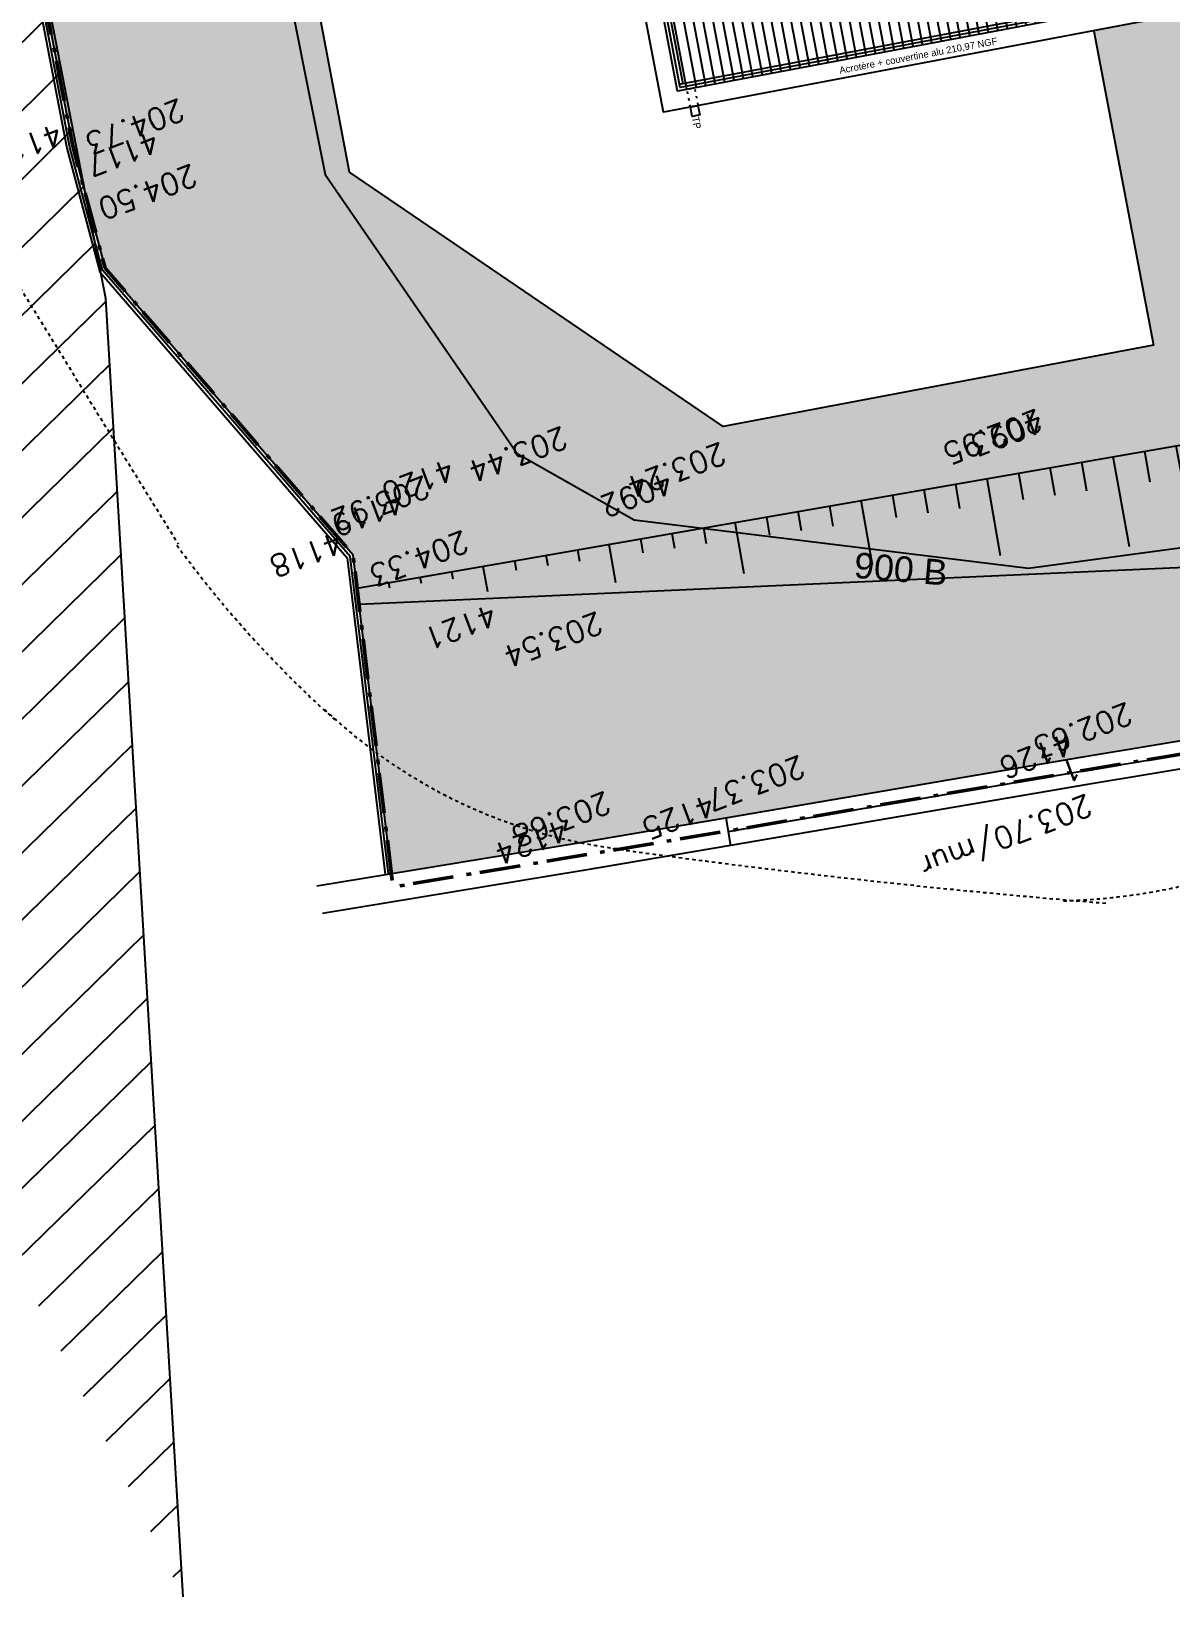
# Model space of a CAD drawing. Header units: centimetres. Extents: x 212517 to 243222, y -357108 to -330212.
# Drawn here: x 226837 to 228619, y -355135 to -352685 of the extents above; entities that cross this region are included whole.
import ezdxf
from ezdxf.enums import TextEntityAlignment as Align
from ezdxf.lldxf.tags import DXFTag

# ---------------------------------------------------------------- set-up
doc = ezdxf.new("R2010")
doc.units = ezdxf.units.CM
for name, pattern in [('Style de ligne -15', [2.0832800000000002, 1.25, -0.41656, 0.1388600000000001, -0.2778600000000001]), ('Style de ligne -5', [0.20828000000000002, 0.069425, -0.138855]), ('STYLE_01', [0.41664, 0.20828, -0.20836])]:
    doc.linetypes.add(name, pattern=pattern)
doc.layers.get('0').update_dxf_attribs({"color": 252})
for name, color, linetype in [('0-EDL-Limite de propriété', 252, 'Continuous'), ('3-BAT C-Toiture', 252, 'Continuous'), ('AEP_SSL', 252, 'Continuous'), ('DWG_280-140115-P - ALTEA-CANA', 252, 'Continuous'), ('Fond topo - CLO_MUR', 252, 'Continuous'), ('Fond topo - ESPACE_BOISE', 252, 'Continuous'), ('Fond topo - Z_500', 252, 'Continuous'), ('prlm-VRD', 2, 'Continuous'), ('SA - clôture', 252, 'DIVISE2'), ('SA - couvre sol', 252, 'Continuous'), ('SA - EBC', 252, 'Continuous'), ('SA - Talus', 252, 'Continuous')]:
    doc.layers.add(name, color=color, linetype=linetype)
for name, color, linetype, plot in [('Fond topo - N', 252, 'Continuous', False), ('Fond topo - NCACHE', 252, 'Continuous', False), ('Fond topo - ZCACHE', 252, 'Continuous', False)]:
    doc.layers.add(name, color=color, linetype=linetype, plot=plot)
doc.layers.add('Fond topo - P', color=252, linetype='Continuous', lineweight=50)
doc.styles.add('Futura Std Book', font='')
doc.styles.add('Geneva', font='arial.ttf')
doc.styles.add('SIMPLEX', font='simplex_.ttf', dxfattribs={"height": 1.25})
doc.styles.add('Tronçons', font='arial.ttf', dxfattribs={"height": 0.25})
doc.styles.get('Futura Std Book').set_extended_font_data('Futura Std Book')
tags = doc.linetypes.add('CACHE2', pattern=[4.762499928474426, 3.174999952316284, -1.587499976158142]).pattern_tags.tags
tags[6:7] = [DXFTag(74, 4), DXFTag(75, 0), DXFTag(340, '0'), DXFTag(46, 0.0), DXFTag(50, 0.0), DXFTag(44, 0.0), DXFTag(45, 0.0)]
tags[4:5] = [DXFTag(74, 4), DXFTag(75, 0), DXFTag(340, '0'), DXFTag(46, 0.0), DXFTag(50, 0.0), DXFTag(44, 0.0), DXFTag(45, 0.0)]
tags = doc.linetypes.add('DIVISE2', pattern=[15.874999761581421, 6.349999904632568, -3.174999952316284, 0, -3.174999952316284, 0, -3.174999952316284]).pattern_tags.tags
tags[14:15] = [DXFTag(74, 4), DXFTag(75, 0), DXFTag(340, '0'), DXFTag(46, 0.0), DXFTag(50, 0.0), DXFTag(44, 0.0), DXFTag(45, 0.0)]
tags[12:13] = [DXFTag(74, 4), DXFTag(75, 0), DXFTag(340, '0'), DXFTag(46, 0.0), DXFTag(50, 0.0), DXFTag(44, 0.0), DXFTag(45, 0.0)]
tags[10:11] = [DXFTag(74, 4), DXFTag(75, 0), DXFTag(340, '0'), DXFTag(46, 0.0), DXFTag(50, 0.0), DXFTag(44, 0.0), DXFTag(45, 0.0)]
tags[8:9] = [DXFTag(74, 4), DXFTag(75, 0), DXFTag(340, '0'), DXFTag(46, 0.0), DXFTag(50, 0.0), DXFTag(44, 0.0), DXFTag(45, 0.0)]
tags[6:7] = [DXFTag(74, 4), DXFTag(75, 0), DXFTag(340, '0'), DXFTag(46, 0.0), DXFTag(50, 0.0), DXFTag(44, 0.0), DXFTag(45, 0.0)]
tags[4:5] = [DXFTag(74, 4), DXFTag(75, 0), DXFTag(340, '0'), DXFTag(46, 0.0), DXFTag(50, 0.0), DXFTag(44, 0.0), DXFTag(45, 0.0)]
tags = doc.linetypes.add('L1', pattern=[1.0000000298023224, 0.6000000238418579, -0.4000000059604645]).pattern_tags.tags
tags[6:7] = [DXFTag(74, 4), DXFTag(75, 0), DXFTag(340, '0'), DXFTag(46, 0.0), DXFTag(50, 0.0), DXFTag(44, 0.0), DXFTag(45, 0.0)]
tags[4:5] = [DXFTag(74, 4), DXFTag(75, 0), DXFTag(340, '0'), DXFTag(46, 0.0), DXFTag(50, 0.0), DXFTag(44, 0.0), DXFTag(45, 0.0)]
tags = doc.linetypes.add('L16', pattern=[0.37500001490116125, 0.300000011920929, -0.07500000298023224]).pattern_tags.tags
tags[6:7] = [DXFTag(74, 4), DXFTag(75, 0), DXFTag(340, '0'), DXFTag(46, 0.0), DXFTag(50, 0.0), DXFTag(44, 0.0), DXFTag(45, 0.0)]
tags[4:5] = [DXFTag(74, 4), DXFTag(75, 0), DXFTag(340, '0'), DXFTag(46, 0.0), DXFTag(50, 0.0), DXFTag(44, 0.0), DXFTag(45, 0.0)]
pattern_1 = [(34.27639858860678, (-277130161.1279894, -473864756.7787022), (-42.238928459823, 61.97477650275113), [])]

# ---------------------------------------------------------------- blocks, each defined once
blk = doc.blocks.new('Groupe-1')
at = {"insert": (13306.61620698115, -49494.90077271238), "char_height": 11.32747395833333, "attachment_point": 1, "rotation": 280.4390753510851, "line_spacing_factor": 0.9624483334799051, "style": 'Futura Std Book'}
blk.add_mtext('TP', dxfattribs=at)
blk = doc.blocks.new('Groupe-2-1')
at = {"linetype": 'Style de ligne -5', "ltscale": 50.8, "flags": 128}
blk.add_lwpolyline([(13293.30293131947, -49480.68250266914), (13288.09293644704, -49453.17148754014), (13299.89104553533, -49450.93717929792), (13305.10104040776, -49478.44819442694)], close=True, dxfattribs=at)
at = {"linetype": 'Continuous', "flags": 128}
blk.add_lwpolyline([(13305.09336637476, -49478.44964772382), (13307.88443505642, -49493.18769154294), (13296.09400000113, -49495.42054648827), (13293.30293131947, -49480.68250266915)], close=True, dxfattribs=at)
blk.add_blockref('Groupe-1', (0, 0))
blk = doc.blocks.new('Groupe-12-1')
at = {"linetype": 'Continuous'}
for p, q in [((13995.43938429539, -49318.77957566152), (13952.15066535542, -49090.19650968289)), ((14010.17742811451, -49315.98850697986), (13966.88870917454, -49087.40544100122)), ((14024.91547193363, -49313.1974382982), (13981.62675299366, -49084.61437231956)), ((14039.65351575274, -49310.40636961654), (13996.36479681278, -49081.8233036379)), ((14054.39155957186, -49307.61530093488), (14011.10284063189, -49079.03223495624)), ((14069.12960339098, -49304.82423225322), (14025.84088445101, -49076.24116627458)), ((14083.8676472101, -49302.03316357156), (14040.57892827013, -49073.45009759292)), ((13877.53503374245, -49341.10812511481), (13834.24631480248, -49112.52505913618)), ((13892.27307756157, -49338.31705643315), (13848.9843586216, -49109.73399045452)), ((13907.01112138068, -49335.52598775149), (13863.72240244072, -49106.94292177285)), ((13921.7491651998, -49332.73491906983), (13878.46044625984, -49104.15185309119)), ((13936.48720901892, -49329.94385038817), (13893.19849007895, -49101.36078440953)), ((13951.22525283804, -49327.15278170651), (13907.93653389807, -49098.56971572787)), ((13965.96329665716, -49324.36171302485), (13922.67457771719, -49095.77864704621)), ((13980.70134047627, -49321.57064434318), (13937.41262153631, -49092.98757836455)), ((13744.89263937039, -49366.22774324976), (13701.60392043043, -49137.64467727113)), ((13759.63068318951, -49363.4366745681), (13716.34196424954, -49134.85360858947)), ((13774.36872700863, -49360.64560588644), (13731.08000806866, -49132.06253990781)), ((13789.10677082774, -49357.85453720478), (13745.81805188778, -49129.27147122614)), ((13803.84481464686, -49355.06346852312), (13760.5560957069, -49126.48040254448)), ((13818.58285846598, -49352.27239984146), (13775.29413952601, -49123.68933386282)), ((13833.3209022851, -49349.4813311598), (13790.03218334513, -49120.89826518116)), ((13848.05894610421, -49346.69026247814), (13804.77022716425, -49118.1071964995)), ((13862.79698992333, -49343.89919379647), (13819.50827098337, -49115.31612781784)), ((14704.41091467246, -49359.57276183566), (14662.42620767358, -49137.87544010779)), ((14719.14895849158, -49356.781693154), (14677.1642514927, -49135.08437142613)), ((14733.8870023107, -49353.99062447234), (14691.90229531181, -49132.29330274447)), ((14748.62504612982, -49351.19955579068), (14706.64033913093, -49129.50223406281)), ((14763.36308994893, -49348.40848710902), (14721.37838295005, -49126.71116538114)), ((14778.10113376805, -49345.61741842736), (14736.11642676917, -49123.92009669948)), ((14792.83917758717, -49342.82634974569), (14750.85447058829, -49121.12902801782)), ((14807.57722140629, -49340.03528106402), (14765.5925144074, -49118.33795933618)), ((13612.25024499833, -49391.34736138472), (13568.96152605837, -49162.76429540608)), ((13626.98828881745, -49388.55629270306), (13583.69956987748, -49159.97322672442)), ((13641.72633263657, -49385.76522402139), (13598.4376136966, -49157.18215804276)), ((13656.46437645569, -49382.97415533973), (13613.17565751572, -49154.3910893611)), ((13671.2024202748, -49380.18308665807), (13627.91370133484, -49151.60002067943)), ((13685.94046409392, -49377.39201797641), (13642.65174515395, -49148.80895199777)), ((13700.67850791304, -49374.60094929475), (13657.38978897307, -49146.01788331611)), ((13715.41655173216, -49371.80988061309), (13672.12783279219, -49143.22681463445)), ((13730.15459555127, -49369.01881193143), (13686.86587661131, -49140.43574595279)), ((14571.7685203004, -49384.69237997061), (14529.78381330152, -49162.99505824274)), ((14586.50656411952, -49381.90131128895), (14544.52185712064, -49160.20398956108)), ((14601.24460793864, -49379.11024260729), (14559.25990093976, -49157.41292087942)), ((14615.98265175776, -49376.31917392563), (14573.99794475887, -49154.62185219776)), ((14630.72069557687, -49373.52810524397), (14588.73598857799, -49151.8307835161)), ((14645.45873939599, -49370.73703656231), (14603.47403239711, -49149.03971483443)), ((14660.19678321511, -49367.94596788065), (14618.21207621623, -49146.24864615277)), ((14674.93482703423, -49365.15489919898), (14632.95012003534, -49143.45757747111)), ((14689.67287085334, -49362.36383051732), (14647.68816385446, -49140.66650878945)), ((13479.60785062627, -49416.46697951967), (13436.31913168631, -49187.88391354103)), ((13494.34589444539, -49413.67591083801), (13451.05717550543, -49185.09284485937)), ((13509.08393826451, -49410.88484215635), (13465.79521932454, -49182.30177617771)), ((13523.82198208363, -49408.09377347468), (13480.53326314366, -49179.51070749605)), ((13538.56002590275, -49405.30270479302), (13495.27130696278, -49176.71963881439)), ((13553.29806972186, -49402.51163611136), (13510.0093507819, -49173.92857013272)), ((13568.03611354098, -49399.7205674297), (13524.74739460101, -49171.13750145106)), ((13582.7741573601, -49396.92949874804), (13539.48543842013, -49168.3464327694)), ((13597.51220117922, -49394.13843006638), (13554.22348223925, -49165.55536408774)), ((14439.12612592835, -49409.81199810556), (14397.14141892946, -49188.11467637769)), ((14453.86416974746, -49407.0209294239), (14411.87946274858, -49185.32360769603)), ((14468.60221356658, -49404.22986074224), (14426.6175065677, -49182.53253901437)), ((14483.3402573857, -49401.43879206058), (14441.35555038682, -49179.74147033271)), ((14498.07830120482, -49398.64772337892), (14456.09359420593, -49176.95040165105)), ((14512.81634502393, -49395.85665469726), (14470.83163802505, -49174.15933296939)), ((14527.55438884305, -49393.0655860156), (14485.56968184417, -49171.36826428772)), ((14542.29243266217, -49390.27451733394), (14500.30772566329, -49168.57719560606)), ((14557.03047648129, -49387.48344865227), (14515.0457694824, -49165.7861269244)), ((13361.70350007333, -49438.79552897296), (13318.41478113337, -49210.21246299432)), ((13376.44154389245, -49436.0044602913), (13333.15282495249, -49207.42139431266)), ((13391.17958771157, -49433.21339160964), (13347.8908687716, -49204.630325631)), ((13405.91763153069, -49430.42232292797), (13362.62891259072, -49201.83925694934)), ((13420.6556753498, -49427.63125424631), (13377.36695640984, -49199.04818826768)), ((13435.39371916892, -49424.84018556465), (13392.10500022896, -49196.25711958601)), ((13450.13176298804, -49422.04911688299), (13406.84304404807, -49193.46605090435)), ((13464.86980680716, -49419.25804820133), (13421.58108786719, -49190.67498222269)), ((14321.2217753754, -49432.14054755885), (14279.23706837652, -49210.44322583098)), ((14335.95981919452, -49429.34947887719), (14293.97511219564, -49207.65215714932)), ((14350.69786301364, -49426.55841019553), (14308.71315601476, -49204.86108846766)), ((14365.43590683276, -49423.76734151387), (14323.45119983387, -49202.070019786)), ((14380.17395065188, -49420.97627283221), (14338.18924365299, -49199.27895110434)), ((14394.91199447099, -49418.18520415055), (14352.92728747211, -49196.48788242268)), ((14409.65003829011, -49415.39413546889), (14367.66533129123, -49193.69681374101)), ((14424.38808210923, -49412.60306678723), (14382.40337511035, -49190.90574505935)), ((13288.01328097775, -49452.75087238126), (13244.72456203778, -49224.16780640263)), ((13302.75132479686, -49449.95980369962), (13259.4626058569, -49221.37673772098)), ((13317.48936861598, -49447.16873501794), (13274.20064967602, -49218.5856690393)), ((13332.2274124351, -49444.37766633628), (13288.93869349513, -49215.79460035764)), ((13346.96545625422, -49441.58659765462), (13303.67673731425, -49213.00353167598)), ((14188.57938100335, -49457.26016569381), (14146.59467400446, -49235.56284396593)), ((14203.31742482246, -49454.46909701214), (14161.33271782358, -49232.77177528427)), ((14218.05546864158, -49451.67802833048), (14176.0707616427, -49229.98070660261)), ((14232.7935124607, -49448.88695964882), (14190.80880546182, -49227.18963792095)), ((14247.53155627982, -49446.09589096716), (14205.54684928093, -49224.39856923929)), ((14262.26960009893, -49443.3048222855), (14220.28489310005, -49221.60750055763)), ((14277.00764391805, -49440.51375360384), (14235.02293691917, -49218.81643187597)), ((14291.74568773717, -49437.72268492218), (14249.76098073829, -49216.02536319431)), ((14306.48373155629, -49434.93161624052), (14264.4990245574, -49213.23429451264)), ((14098.60569102921, -49299.24209488989), (14088.62523824641, -49246.54100895314)), ((14159.10329336511, -49462.84230305713), (14117.11858636623, -49241.14498132926)), ((14173.84133718423, -49460.05123437547), (14131.85663018535, -49238.3539126476))]:
    blk.add_line(p, q, dxfattribs=at)
at = {"linetype": 'Continuous', "flags": 128}
for points in [[(14807.84157335555, -49110.33689578208), (14855.03627522686, -49359.54523263891), (14120.61033898675, -49498.62971730977), (14088.67347924212, -49329.9893533322), (13251.04161137347, -49488.61882287788), (13202.47550308968, -49232.16886995669), (14040.10737095415, -49073.53940041181), (14073.41563711129, -49249.42138045356), (14807.84157335555, -49110.33689578208)], [(14780.33055822653, -49115.54689065451), (14822.31526522541, -49337.24421238234), (14143.16690117582, -49465.8603131596), (14111.23004143119, -49297.21994918204), (13273.34263163007, -49455.89781287644), (13229.98651821871, -49226.95887508427)]]:
    blk.add_lwpolyline(points, dxfattribs=at)
for points in [[(14780.33055822652, -49115.54689065446), (14822.31526522541, -49337.24421238235), (14143.16690117582, -49465.8603131596), (14101.18219417693, -49244.1629914317)], [(14775.41787695349, -49116.47724688174), (14815.54187149795, -49328.34920606361), (14810.62919022491, -49329.27956229083), (14770.50519568045, -49117.40760310896)], [(13239.81188076478, -49225.09816262982), (13281.30728172176, -49444.21173787591), (13276.39460044872, -49445.14209410313), (13234.89919949175, -49226.02851885704)], [(14119.19469152282, -49285.53387418147), (14151.13155126748, -49454.1742381592), (14146.21886999444, -49455.10459438642), (14114.28201024978, -49286.4642304087)], [(13276.39460044872, -49445.14209410312), (14114.28201024978, -49286.46423040869), (14115.212366477, -49291.37691168173), (13277.32495667594, -49450.05477537616)], [(14146.21886999444, -49455.1045943864), (14815.54187149796, -49328.34920606361), (14816.47222772517, -49333.26188733664), (14147.14922622166, -49460.01727565944)]]:
    blk.add_lwpolyline(points, close=True, dxfattribs=at)
at = {"linetype": 'Continuous', "lineweight": 18, "flags": 128}
blk.add_lwpolyline([(14105.74439771913, -49243.29636877267), (14110.65707899216, -49242.36601254544), (14118.84469632805, -49285.60015574766), (14113.93201505501, -49286.53051197489)], close=True, dxfattribs=at)
blk = doc.blocks.new('Groupe-93-1')
at = {"linetype": 'Style de ligne -15', "lineweight": 50, "ltscale": 50.8, "flags": 128}
blk.add_lwpolyline([(4006.394609720469, -47909.68834525855), (4669.991585523845, -47738.99310571463), (5270.103982145549, -47588.11304046424), (5524.317282135249, -47521.16174032004), (5818.753782112361, -47450.85524026664), (6178.082982856989, -47365.70784074576), (6718.889115626574, -47222.64230386527), (8033.684421379328, -46907.76131383689), (9064.787333256962, -46650.488089197), (9512.901827294589, -46545.94564630301), (10052.32293322778, -46413.51820451529), (10600.87198212838, -46279.29364043982), (11096.09268210626, -46154.2318403414), (11253.70282512403, -46114.57334262641), (11647.41048210359, -46021.60904037268), (11842.75368209577, -47022.44064037116), (11853.57558212972, -47087.63074037345), (11322.41323288179, -47494.67460605414), (11477.84600601888, -48273.72503120215), (11754.49718211389, -48350.09994031699), (12125.36668210721, -48452.48564035208), (12212.35551479554, -48944.09707872184), (12327.4187821219, -49542.05374042304), (12378.1043821404, -49732.93404046806), (12765.67338209844, -50181.35434037955), (12828.24057305551, -50701.20966789038), (13351.77487807965, -50613.72716342719), (13910.589678056, -50518.18596326621), (14793.49687810636, -50371.63416311057), (15546.1961366961, -50223.11751853736), (16407.45376313424, -50074.83962480338), (17478.97495074964, -49870.09156839164), (19172.42823956704, -49476.71054755957), (19326.4063829968, -49436.21867000373), (19321.22462764478, -49414.83761884482), (19577.04648214078, -49347.55574046882), (19894.06428213811, -49273.62144023688), (19899.36485467649, -49295.49275714667), (20951.2141395638, -49062.63392030509), (20779.52236605382, -48879.6302359751), (20629.34478836751, -48621.55946475775), (20567.02413848138, -48408.17069694312), (20487.74118087983, -48130.35493375571), (20449.22586842275, -47871.54001609595), (20430.65921560025, -47654.9843987635), (20428.61554618573, -47531.72503587516), (20440.26417039132, -47396.70607206137), (20521.11617329812, -47066.07901860984), (20588.27912095284, -46931.48534518988), (20894.77060812211, -46577.6378736666), (20360.49931913114, -45796.29225665839), (19834.12346714234, -43992.61227266105), (19800.77094250417, -43406.94181587012), (21121.91656454301, -42860.72737399848), (21353.18401263452, -42772.19703876288), (21891.77343059278, -42548.72819511207), (21875.32658212876, -42508.99784032615), (22608.21988213754, -42207.67824041159)], dxfattribs=at)
blk = doc.blocks.new('MENSURA_TALSYM_6')
at = {"layer": 'SA - Talus'}
for p, q in [((1841184.419917219, 5171525.858073728), (1841185.89483986, 5171526.154299144)), ((1841184.518371818, 5171525.367862864), (1841186.142012749, 5171525.693957058)), ((1841184.616826417, 5171524.877652), (1841186.239038236, 5171525.203459169)), ((1841184.813735615, 5171523.897230269), (1841189.63238847, 5171525.092767876)), ((1841184.715281016, 5171524.387441134), (1841186.325213976, 5171524.736039582)), ((1841184.912190213, 5171523.407019405), (1841186.478660733, 5171523.845874959)), ((1841185.025166142, 5171522.920565764), (1841186.531332637, 5171523.153042229)), ((1841185.023171086, 5171522.422625175), (1841186.315768998, 5171522.212495022)), ((1841184.867337032, 5171521.949693302), (1841187.864932343, 5171520.406406855)), ((1841185.242363245, 5171520.872825406), (1841184.572931248, 5171521.548103903)), ((1841184.543218298, 5171520.514139628), (1841184.168797061, 5171521.257201226)), ((1841182.854851575, 5171520.222854515), (1841182.708666057, 5171520.937389065)), ((1841183.658258013, 5171518.807560449), (1841183.201269208, 5171521.023075327)), ((1841183.849355461, 5171520.36105883), (1841183.693872359, 5171521.108761591)), ((1841181.63285273, 5171518.665895638), (1841181.230856604, 5171520.680330276)), ((1841181.86057153, 5171520.08466023), (1841181.723459755, 5171520.766016538)), ((1841182.357683597, 5171520.153756119), (1841182.216062906, 5171520.851702802)), ((1841179.872681422, 5171519.808301692), (1841179.753047151, 5171520.423271487)), ((1841180.369570319, 5171519.877387578), (1841180.245650302, 5171520.508957749)), ((1841180.866514938, 5171519.946475961), (1841180.738253453, 5171520.594644013)), ((1841178.879070616, 5171519.670137404), (1841178.767840849, 5171520.251898961)), ((1841179.610153706, 5171518.524352123), (1841179.260444, 5171520.337585225)), ((1841177.590152045, 5171518.382929504), (1841177.290031396, 5171519.994840172)), ((1841177.885682163, 5171519.53198308), (1841177.782634547, 5171520.080526436)), ((1841178.382348618, 5171519.601058997), (1841178.275237698, 5171520.166212698)), ((1841175.899570937, 5171519.255704272), (1841175.812221943, 5171519.737781383)), ((1841176.396015639, 5171519.324770248), (1841176.304825094, 5171519.823467647)), ((1841176.892515716, 5171519.393838708), (1841176.797428245, 5171519.909153909)), ((1841174.410568684, 5171519.048521211), (1841174.33441249, 5171519.480722594)), ((1841174.9068475, 5171519.117579754), (1841174.827015641, 5171519.566408858)), ((1841175.572839334, 5171518.241627403), (1841175.319618792, 5171519.65209512)), ((1841172.923095072, 5171518.841406667), (1841172.856603037, 5171519.223663805)), ((1841173.559480179, 5171518.100502499), (1841173.349206188, 5171519.309350069)), ((1841173.914345086, 5171518.979465144), (1841173.841809339, 5171519.395036331)), ((1841171.553935667, 5171517.959727849), (1841171.378793585, 5171518.966605018)), ((1841171.932092005, 5171518.703359256), (1841171.871396735, 5171519.052291281)), ((1841172.427593538, 5171518.772382962), (1841172.363999886, 5171519.137977543)), ((1841169.950085872, 5171518.427264437), (1841169.900984132, 5171518.709546229)), ((1841170.445587406, 5171518.496288142), (1841170.393587283, 5171518.795232492)), ((1841170.941088939, 5171518.565311846), (1841170.886190434, 5171518.880918754)), ((1841168.959082805, 5171518.289217028), (1841168.91577783, 5171518.538173703)), ((1841169.548391155, 5171517.818953197), (1841169.408380981, 5171518.623859965)), ((1841167.542846643, 5171517.678178546), (1841167.437968377, 5171518.281114914)), ((1841167.968079738, 5171518.151169618), (1841167.930571528, 5171518.366801176)), ((1841168.463581272, 5171518.220193323), (1841168.423174679, 5171518.45248744)), ((1841165.986073604, 5171517.875074798), (1841165.960158924, 5171518.024056125)), ((1841166.481575138, 5171517.944098503), (1841166.452762075, 5171518.109742388)), ((1841166.977076671, 5171518.013122207), (1841166.945365226, 5171518.195428651)), ((1841164.499569004, 5171517.668003684), (1841164.482349471, 5171517.766997336)), ((1841164.995070537, 5171517.737027388), (1841164.974952622, 5171517.852683599)), ((1841165.53730213, 5171517.537403896), (1841165.467555773, 5171517.938369863)), ((1841163.531757618, 5171517.396629244), (1841163.497143169, 5171517.59562481)), ((1841164.00406747, 5171517.598979979), (1841163.98974632, 5171517.681311074))]:
    blk.add_line(p, q, dxfattribs=at)
blk = doc.blocks.new('PTOPO')
at = {"layer": 'Fond topo - NCACHE', "style": 'SIMPLEX'}
blk.add_attdef('MAT', text='', height=0.34, dxfattribs=at).set_placement((0.09999999986030161, -0.09999999962747097), align=Align.TOP_LEFT)
at = {"layer": 'Fond topo - ZCACHE', "style": 'SIMPLEX'}
blk.add_attdef('ALT', (0.09999999986030161, 0.09999999962747097), '', height=0.34, dxfattribs=at)
blk = doc.blocks.new('A$C1F970F0F')
at = {"layer": 'SA - couvre sol'}
h = blk.add_hatch(dxfattribs=at)
h.set_pattern_fill('PELOUSE6', color=256, scale=20.0000003, angle=-10.72360141139323, style=0, pattern_type=2)
h.set_pattern_definition([(349.2763985886067, (-277130161.1279894, -473864756.7787022), (22.32856350872324, 117.9043497231417), [37.5000005625, -202.5000030375]), (79.27639858860677, (-277130147.3110734, -473864759.3953308), (-235.8086994462835, 44.65712701744649), [15.000000225, -105.000001575]), (79.27639858860677, (-277130138.0997961, -473864761.1397498), (-235.8086994462835, 44.65712701744649), [15.000000225, -105.000001575]), (79.27639858860677, (-277130142.7054347, -473864760.2675403), (-235.8086994462835, 44.65712701744649), [18.75000028125, -101.25000151875]), (112.9664661186067, (-277130151.916716, -473864758.5231205), (-191.1515722884832, 280.4658259369293), [12.00000018, -420.7461593111922]), (45.58633105860677, (-277130133.4941673, -473864762.0119574), (22.32856353476547, 117.9043498154048), [12.00000018, -420.7461593111923]), (45.58633105860677, (-277130124.2828801, -473864763.7563783), (22.32856353476547, 117.9043498154048), [26.00000039, -406.6661590999923]), (112.9664661186067, (-277130161.1279894, -473864756.7787022), (-191.1515722884832, 280.4658259369293), [26.00000039, -406.6661590999922]), (349.2763985886067, (-277130073.3609553, -473864750.4999832), (22.32856350872324, 117.9043497231417), [44.42455106636825, -195.5754525336318]), (349.2763985886067, (-277130085.1249766, -473864728.4255323), (22.32856350872324, 117.9043497231417), [82.81008944215131, -56.09585564143782, 43.07431864611476, -58.01973967029608]), (349.2763985886067, (-277130096.7337571, -473864706.3804808), (22.32856350872324, 117.9043497231417), [119.4799495921992, -46.28746189431191, 29.47870124218051, -44.75389087130835]), (349.2763985886067, (-277130108.4191755, -473864684.3209158), (22.32856350872324, 117.9043497231417), [100.4611429069171, -139.5388606930829]), (349.2763985886067, (-277130104.5097786, -473864665.2146754), (22.32856350872324, 117.9043497231417), [65.56973938354608, -174.4302642164539])])
edge = h.paths.add_edge_path()
edge.add_line((-1436.436374638143, -152.4417941906166), (-1436.428442326689, -86.1632271734652))
edge.add_line((-1436.42844232669, -86.1632271734652), (-1916.485773051513, -86.24061968725961))
edge.add_arc((-1932.866595032755, 136.795712090556), 223.6370645078426, 180.7878452576029, 274.20052574188594, ccw=False)
edge.add_line((-2156.482517680704, 133.7206889388272), (-2362.355349701576, 66.64445949375352))
edge.add_line((-2362.355349701576, 66.64445949375352), (-2349.271153305335, -1324.947472110108))
edge.add_line((-2349.271153305336, -1324.947472110108), (-2354.380672043289, -2128.62168543707))
edge.add_line((-2354.380672043289, -2128.62168543707), (-2353.485062038216, -2433.083717565489))
edge.add_line((-2353.485062038216, -2433.083717565489), (-2339.201980545698, -2630.06166699402))
edge.add_line((-2339.201980545698, -2630.06166699402), (-2041.839570230338, -3142.766350140962))
edge.add_line((-2041.839570230338, -3142.766350140962), (-2075.612496095913, -3643.213903501302))
edge.add_line((-2075.612496095913, -3643.213903501302), (-1546.020657386706, -3654.648744429584))
edge.add_line((-1546.020657386706, -3654.648744429584), (-979.1873878731271, -3664.755483349756))
edge.add_line((-979.1873878731271, -3664.755483349757), (-84.42998084004125, -3685.046773148744))
edge.add_line((-84.42998084004125, -3685.046773148744), (682.4529685832379, -3679.181903590445))
edge.add_line((682.4529685832379, -3679.181903590445), (791.9504749759282, -3679.181916322464))
edge.add_line((791.950474975928, -3679.181916322464), (791.9505814285395, -2763.73740140675))
edge.add_line((791.9505814285394, -2763.737401406749), (64.04726941291017, -2763.737316701473))
edge.add_line((64.04726941291017, -2763.737316701473), (63.95559276011527, -3125.546422612931))
edge.add_line((63.95559276011534, -3125.546422612931), (-571.0495579194114, -3125.546177910269))
edge.add_line((-571.0495579194115, -3125.546177910269), (-571.049393990074, -2552.441832430416))
edge.add_line((-571.049393990074, -2552.441832430416), (-751.0493939751154, -2552.441811556947))
edge.add_line((-751.0493939751154, -2552.441811556947), (-751.062315677529, -3052.459439947377))
edge.add_line((-751.062315677529, -3052.459439947377), (-1436.052058012675, -3052.449165683654))
edge.add_line((-1436.052058012675, -3052.449165683654), (-1936.049464888544, -2552.441673598721))
edge.add_line((-1936.049464888543, -2552.441673598721), (-1936.13813454332, -2002.433597755778))
edge.add_line((-1936.13813454332, -2002.433597755778), (-1936.31843997824, -884.0174126415334))
edge.add_line((-1936.31843997824, -884.0174126415334), (-1936.436368014047, -152.5224017608319))
edge.add_line((-1936.436368014047, -152.5224017608321), (-1436.436374638143, -152.4417941906166))
edge = h.paths.add_edge_path(flags=16)
edge.add_line((-2084.078473349013, -714.9903560899397), (-2083.952648206798, -530.4618468112326))
at = {"layer": 'SA - EBC'}
h = blk.add_hatch(dxfattribs=at)
h.set_pattern_fill('_USER', color=256, scale=74.99999999999999, angle=-325.7236014113932, style=0, pattern_type=0)
h.set_pattern_definition(pattern_1)
edge = h.paths.add_edge_path()
edge.add_line((5801.470568619522, -3162.013069131843), (4083.559282644929, -3271.123614088357))
edge.add_line((4083.559282644929, -3271.123614088356), (4014.481307725509, -3717.332461968055))
edge.add_line((4014.48130772551, -3717.332461968055), (3135.517961824245, -3810.19300101904))
edge.add_line((3135.517961824245, -3810.19300101904), (2274.245008604417, -3693.648081323564))
edge.add_line((2274.245008604417, -3693.648081323564), (1554.636776175834, -3420.099318784944))
edge.add_arc((2508.775769578408, -2315.674454232369), 1459.498372788833, 157.1868533427094, 229.1754823893534, ccw=False)
edge.add_arc((1966.013830892235, -2087.371785851423), 870.6752834691503, 94.3015183869224, 157.1868533106914, ccw=False)
edge.add_line((1900.708697991695, -1219.149067345796), (2859.239020416566, -1223.495634912559))
edge.add_arc((3100.860739749298, 1265.329539486049), 2500.526305395239, 264.4549516394795, 302.9422754293212)
edge.add_arc((4209.331858878893, -445.3369775435177), 462.1229708170858, 302.9422754305585, 376.8336969250394)
edge.add_arc((2214.122706379954, -1049.006753214115), 2546.655714682971, 16.8336969158998, 38.14703645440247)
edge.add_arc((3041.32627014761, -399.2990096244524), 1494.806919462396, 38.14703657403813, 72.97328584086019)
edge.add_line((3479.031970107599, 1029.988031775616), (2182.437305702805, 1414.38613606858))
edge.add_line((2182.437305702805, 1414.38613606858), (1056.590900019184, 1822.819186472099))
edge.add_arc((1766.412018482452, 3779.442320525911), 2081.398594438606, 212.7495497786225, 250.0603089288685, ccw=False)
edge.add_line((15.86575126143373, 2653.472571668582), (-104.0907319930869, 3091.26353710603))
edge.add_line((-104.0907319930869, 3091.26353710603), (-169.6986146466322, 3639.54836895815))
edge.add_line((-169.6986146466322, 3639.548368958149), (-35.58090533515337, 6158.014854826562))
edge.add_arc((-194.3533792400212, 7143.826589584332), 998.5156357593988, 279.1493507374978, 373.962283499627)
edge.add_arc((2392.201579171132, 7786.918955579627), 1666.786287877102, 172.6269749467245, 193.9622835974407, ccw=False)
edge.add_arc((-45.50651600643437, 8102.354993671941), 791.2455775503726, -7.373025019439765, 16.43829965925021)
edge.add_line((713.3969204091394, 8326.263765657093), (486.7428317772967, 9142.81155059313))
edge.add_line((486.7428317772967, 9142.811550593131), (1338.845530021721, 9564.23852196786))
edge.add_line((1338.845530021721, 9564.23852196786), (1632.623584095551, 8945.24637913095))
edge.add_line((1632.623584095551, 8945.246379130947), (1394.029444699765, 8829.874494032001))
edge.add_line((1394.029444699765, 8829.874494032001), (1731.997733793977, 8131.230781666551))
edge.add_arc((1233.216649704336, 7889.945865525577), 554.0766919865823, -19.640967550384175, 25.815335324856676, ccw=False)
edge.add_line((1755.055695752756, 7703.706797235046), (1558.214479468655, 6807.520788570679))
edge.add_line((1558.214479468655, 6807.52078857068), (1570.021725572625, 6609.158708993335))
edge.add_line((1570.021725572625, 6609.158708993335), (1852.913141606868, 5734.125706863067))
edge.add_line((1852.913141606869, 5734.125706863067), (2726.748207475315, 4020.986816292172))
edge.add_line((2726.748207475315, 4020.986816292172), (3802.352916265851, 4004.947770972833))
edge.add_arc((8355.58168857983, 5950.706307988518), 4951.552134169374, 203.138762427905, 230.8301436200186)
edge.add_arc((13583.66465597079, 12367.85935474512), 13228.79229856088, 230.8301435441083, 233.1638398044412)
edge.add_line((5652.622255943647, 1780.153648245416), (4998.697813068342, 1820.441475819727))
edge.add_line((4998.697813068342, 1820.441475819727), (4863.841220233488, 767.0816613875431))
edge.add_line((4863.841220233488, 767.0816613875434), (5595.355488733695, 631.185878681516))
edge.add_line((5595.355488733695, 631.1858786815158), (5852.747939948536, -2020.707044821664))
edge.add_line((5852.747939948536, -2020.707044821665), (5881.394298709887, -2966.563612924887))
edge.add_line((5881.394298709887, -2966.563612924887), (5801.470568619523, -3162.013069131842))
h = blk.add_hatch(dxfattribs=at)
h.set_pattern_fill('_USER', color=256, scale=74.99999999999999, angle=-325.7236014113932, style=0, pattern_type=0)
h.set_pattern_definition(pattern_1)
edge = h.paths.add_edge_path()
edge.add_line((-3485.454021086773, -1550.205368899903), (-3823.612946341639, -1054.646572277778))
edge.add_line((-3823.612946341639, -1054.646572277778), (-4001.915317964655, -508.629041198985))
edge.add_arc((-11137.4292719389, 1621.757274651783), 7446.75132135654, 343.3764256441302, 356.019696634384)
edge.add_arc((-4395.584588756053, 1152.650497223759), 688.6057990402426, -3.980303325165156, 24.11154436258338)
edge.add_line((-3767.05834739952, 1433.955865832297), (-3947.535748201897, 1837.20015108976))
edge.add_arc((-3592.716787666443, 2077.686261121709), 428.637450386406, 140.4818313585681, 214.1282929625813, ccw=False)
edge.add_line((-3923.377508057015, 2350.438074796848), (-3561.111317295466, 2595.948336868619))
edge.add_line((-3561.111317295465, 2595.94833686862), (-2989.315608528075, 2688.801810490864))
edge.add_line((-2989.315608528075, 2688.801810490864), (-2087.887289186814, 2754.132916198441))
edge.add_line((-2087.887289186814, 2754.132916198441), (-2203.576816651376, 1265.528410746998))
edge.add_line((-2203.576816651376, 1265.528410746998), (-2366.738470338825, 71.49886936971916))
edge.add_line((-2366.738470338825, 71.49886936971939), (-3266.984558575535, 41.00736666291803))
edge.add_line((-3266.984558575536, 41.00736666291812), (-3302.704370235085, -1344.948915855026))
edge.add_line((-3302.704370235085, -1344.948915855026), (-2354.332626501975, -1330.027725713929))
edge.add_line((-2354.332626501975, -1330.027725713929), (-2347.192680602993, -2675.950384440612))
edge.add_line((-2347.192680602993, -2675.950384440612), (-2606.784131328517, -4694.405632076506))
edge.add_line((-2606.784131328517, -4694.405632076506), (-3485.454021086773, -1550.205368899903))
at = {"layer": 'AEP_SSL', "elevation": 9.999999999999998e-08, "flags": 128}
blk.add_lwpolyline([(-4528.821963781957, 1510.366913031162), (-2554.95676399837, 1447.318525268213), (-2009.46431272992, 953.3121996921549), (-1974.130445357614, -2549.104167440536), (-1760.191604675106, -3033.974676226209), (-1600.127185498399, -3169.916464212493), (-1007.958216168089, -3359.143878629571), (-742.7402135561805, -3373.227271705965), (185.7644486929067, -3466.149391532337), (1457.680139553027, -3407.246855666408), (3098.737656271729, -3442.411852942929), (4165.909978031491, -3426.731274088185), (4366.116630586753, -3387.312489108264), (5044.428961021786, -3091.927656257742), (5412.289028469191, -2796.609514369696), (5536.700633028197, -2598.110987192279), (5703.441363650248, 1048.232751273365), (5867.406317671058, 3278.047774201862), (6182.748241543506, 4434.064793799239), (6284.146511390897, 4550.427419959863), (6475.981668657886, 4711.41474985716), (8025.350887839351, 5692.826034684554), (8693.398131395103, 6258.370148193826), (10978.7345952306, 10130.53863316135)], dxfattribs=at)
at = {"layer": 'DWG_280-140115-P - ALTEA-CANA', "linetype": 'STYLE_01', "ltscale": 25}
blk.add_line((-2476.12424099893, -2634.765045939983), (-2307.782462340424, -3074.519280172447), dxfattribs=at)
for centre, radius, start, end in [((-706.6432664935144, -2312.187264731122), 1776.0904935, 205.4599840053042, 217.4240019171377), ((-1469.879431806879, -2896.884103842594), 813.7564662999999, 215.6480744820432, 252.8947582005811), ((2525.564532628567, 8874.688840912993), 13245.4912501, 251.2672445702805, 254.6353722489536), ((-896.7560407911722, -2907.073770199602), 985.8550861, 260.9868101511919, 278.6177501322451)]:
    blk.add_arc(centre, radius, start, end, dxfattribs=at)
at = {"layer": 'Fond topo - CLO_MUR', "ltscale": 2, "flags": 128}
for points in [[(-2075.612496113242, -3643.213903592808), (-2041.839570230338, -3142.766350140962), (-2339.201980545698, -2630.06166699402), (-2353.485062038216, -2433.083717565489), (-2355.276282145416, -1824.159653195483), (-2349.271153305336, -1324.947472110108), (-2694.612828330381, -1155.341619928544), (-2952.221449520961, -1028.823643842143), (-2958.115213768472, -425.4476749655073), (-2959.980808916965, -234.4567862856961), (-2362.355349701576, 66.64445949375352), (-2360.858247987919, 132.709740436252), (-2366.563923125901, 1152.410825369882), (-2770.693955491758, 1134.327748917112)], [(-2770.693955491758, 1134.327748917112), (-2770.246945836416, 1124.33774497859), (-2376.505580202987, 1141.955973105528), (-2370.858882004427, 132.7950562811434), (-2372.216760821258, 72.87350871837901), (-2970.041152212556, -228.3279650237577), (-2968.114736780709, -425.545350262948), (-2962.160784171858, -1035.083121969763), (-2699.02112019731, -1164.317530017296), (-2359.346370628612, -1331.140214879004), (-2365.276459123148, -1824.11421697326), (-2363.483997076953, -2433.460485748968), (-2349.009054604905, -2633.084388078325), (-2052.022564631858, -3145.140919069312), (-2085.619283793271, -3642.977439282888)], [(-2194.124886848128, -3640.41341057077), (-1779.605455867094, -3650.208662719238), (-1546.020657386706, -3654.648744429584), (-979.1873878731271, -3664.755483349757), (-84.42998084004125, -3685.046773148744), (682.4529685832379, -3679.181903590445), (1556.316435041479, -3693.74234729357), (2360.126945313828, -3691.712208010289), (2646.641317833255, -3691.949470374349), (3154.827812910985, -3671.851028050152), (4383.225462491365, -3620.561032541862), (4541.853864106638, -3609.436232626363)], [(4544.079586362544, -3653.379899948929), (4385.06102059687, -3664.522728551929), (3156.614999895126, -3715.814744086322), (2647.492852185535, -3735.950190664286), (2360.164291241934, -3735.712253959232), (1556.005453945276, -3737.743273096836), (682.2546667522971, -3723.184706836199), (-84.76060021465764, -3729.050588284192), (-980.078382065853, -3708.746590270487), (-1546.830969396054, -3698.641290134507), (-1780.543294202301, -3694.198784310404), (-2193.403537050725, -3684.442739456119)], [(-1546.020657386706, -3654.648744429584), (-1546.830969396054, -3698.641290134507)]]:
    blk.add_lwpolyline(points, dxfattribs=at)
at = {"layer": 'Fond topo - CLO_MUR', "linetype": 'L16', "ltscale": 2, "flags": 128}
for points in [[(-2080.60114914922, -3642.877242218156), (-2046.931067488289, -3143.953634594306), (-2344.105517589857, -2631.573027675597), (-2358.484529574914, -2433.272101748734), (-2360.276370651611, -1824.136935175878), (-2354.308761969747, -1328.043843446637), (-2696.816974209428, -1159.829574935832), (-2957.191116837745, -1031.9533828602), (-2963.114975320343, -425.496512605563), (-2965.010980619178, -231.3923756918152), (-2367.286055296076, 69.75898392305464), (-2365.858564970522, 132.7523983064463), (-2371.534751615918, 1147.183399181121), (-2770.47045070741, 1129.332746719086)], [(-1546.425813368848, -3676.645017475888), (-979.5925437859516, -3686.751756030038), (-84.83513673553648, -3707.043045737519), (682.3538513194204, -3701.175836019487)]]:
    blk.add_lwpolyline(points, dxfattribs=at)
at = {"layer": 'Fond topo - ESPACE_BOISE', "linetype": 'L1', "ltscale": 2, "flags": 128}
blk.add_lwpolyline([(-2606.784131328517, -4694.405632076506), (-2347.192680602993, -2675.950384440612), (-2354.244611449896, -1330.026340920278), (-3302.704370235085, -1344.948915855026), (-3266.984558575536, 41.00736666291812), (-2366.738470338825, 71.49886936971939), (-2203.576816651376, 1265.528410746998), (-2087.887289186814, 2754.132916198441), (-2989.315608528075, 2688.801810490864), (-3561.111317295465, 2595.94833686862), (-3923.377508057015, 2350.438074796848, 0.3328808998432236), (-3947.535748201897, 1837.20015108976), (-3767.05834739952, 1433.955865832297, -0.1231913838514087), (-3708.639726442821, 1104.851934344662, -0.05522270901451855), (-4001.915317964655, -508.629041198985), (-3823.612946341639, -1054.646572277778), (-3485.454021086773, -1550.205368899903)], format="xyb", dxfattribs=at)
at = {"layer": 'SA - clôture', "ltscale": 0.1000000014901161, "flags": 128}
blk.add_lwpolyline([(-751.0493939751154, -2552.441811556947), (-751.062315677529, -3052.459439947377), (-1436.049651133349, -3052.451572508446), (-1936.049464888543, -2552.441673598721), (-1936.138133232223, -2002.44167646738)], dxfattribs=at)
at = {"layer": 'SA - Talus', "linetype": 'CACHE2', "ltscale": 0.300000011920929, "elevation": 9.999999999999998e-08, "flags": 128}
blk.add_lwpolyline([(-2047.014211077878, -3219.680687957382), (39.59626251705072, -3518.779604111703, 0.4382109937492012), (791.9505695899259, -2865.411808206237), (791.9505814285394, -2763.737401406749)], format="xyb", dxfattribs=at)
at = {"layer": 'SA - Talus', "elevation": 9.999999999999998e-08, "flags": 128}
blk.add_lwpolyline([(-2045.339045172024, -3194.621605256516), (18.35446232211916, -3225.45448132518, 0.4446458576904757), (167.119346506869, -3041.937392252483), (164.047269434949, -2763.737328387848)], format="xyb", dxfattribs=at)
at = {"layer": 'Fond topo - P', "ltscale": 2}
ref = blk.add_blockref('PTOPO', (-2353.485062038216, -2433.083717565489), dxfattribs=dict(at, xscale=99.99999999999994, yscale=99.99999999999994, zscale=99.99999999999994, rotation=190.0656205306617))
ref.add_attrib('MAT', '4116', dxfattribs={"layer": 'Fond topo - N', "color": 0, "ltscale": 2, "height": 33.99999999999999, "rotation": 190.0656204987762, "style": 'SIMPLEX'}).set_placement((-2365.078903870115, -2424.98539481513), align=Align.TOP_LEFT)
ref.add_attrib('ALT', '204.73', (-2176.366613800003, -2389.772295937411), dxfattribs={"layer": 'Fond topo - Z_500', "color": 0, "ltscale": 2, "height": 33.99999999999999, "rotation": 190.0656204987762, "style": 'SIMPLEX'})
ref = blk.add_blockref('PTOPO', (-2207.160479464336, -2472.906589010393), dxfattribs=dict(at, xscale=99.99999999999994, yscale=99.99999999999994, zscale=99.99999999999994, rotation=190.0656205306617))
ref.add_attrib('MAT', '4117', dxfattribs={"layer": 'Fond topo - N', "color": 0, "ltscale": 2, "height": 33.99999999999999, "rotation": 190.0656204987762, "style": 'SIMPLEX'}).set_placement((-2218.754321296236, -2464.808266260034), align=Align.TOP_LEFT)
ref.add_attrib('ALT', '204.50', (-2175.876341254008, -2494.062417622046), dxfattribs={"layer": 'Fond topo - Z_500', "color": 0, "ltscale": 2, "height": 33.99999999999999, "rotation": 190.0656204987762, "style": 'SIMPLEX'})
ref = blk.add_blockref('PTOPO', (-1848.737439341509, -3063.029520810803), dxfattribs=dict(at, xscale=99.99999999999994, yscale=99.99999999999994, zscale=99.99999999999994, rotation=190.0656205306617))
ref.add_attrib('MAT', '4120', dxfattribs={"layer": 'Fond topo - N', "color": 0, "ltscale": 2, "height": 33.99999999999999, "rotation": 190.0656204987762, "style": 'SIMPLEX'}).set_placement((-1860.331281173409, -3054.931198060444), align=Align.TOP_LEFT)
ref.add_attrib('ALT', '203.44', (-1683.179922082242, -3005.301269911054), dxfattribs={"layer": 'Fond topo - Z_500', "color": 0, "ltscale": 2, "height": 33.99999999999999, "rotation": 190.0656204987762, "style": 'SIMPLEX'})
ref = blk.add_blockref('PTOPO', (-1935.476047689234, -3098.102760983217), dxfattribs=dict(at, xscale=99.99999999999994, yscale=99.99999999999994, zscale=99.99999999999994, rotation=190.0656205306617))
ref.add_attrib('MAT', '4119', dxfattribs={"layer": 'Fond topo - N', "color": 0, "ltscale": 2, "height": 33.99999999999999, "rotation": 190.0656204987762, "style": 'SIMPLEX'}).set_placement((-1947.069889521134, -3090.004438232858), align=Align.TOP_LEFT)
ref.add_attrib('ALT', '203.92', (-1909.228066695678, -3040.782912409788), dxfattribs={"layer": 'Fond topo - Z_500', "color": 0, "ltscale": 2, "height": 33.99999999999999, "rotation": 190.0656204987762, "style": 'SIMPLEX'})
ref = blk.add_blockref('PTOPO', (-1516.694999867178, -3146.881073055025), dxfattribs=dict(at, xscale=99.99999999999994, yscale=99.99999999999994, zscale=99.99999999999994, rotation=190.0656205306617))
ref.add_attrib('MAT', '4092', dxfattribs={"layer": 'Fond topo - N', "color": 0, "ltscale": 2, "height": 33.99999999999999, "rotation": 190.0656204987762, "style": 'SIMPLEX'}).set_placement((-1528.288841699078, -3138.782750304666), align=Align.TOP_LEFT)
ref.add_attrib('ALT', '203.24', (-1444.03578491574, -3075.622199184007), dxfattribs={"layer": 'Fond topo - Z_500', "color": 0, "ltscale": 2, "height": 33.99999999999999, "rotation": 190.0656204987762, "style": 'SIMPLEX'})
ref = blk.add_blockref('PTOPO', (-2041.839570230338, -3142.766350140962), dxfattribs=dict(at, xscale=99.99999999999994, yscale=99.99999999999994, zscale=99.99999999999994, rotation=190.0656205306617))
ref.add_attrib('MAT', '4118', dxfattribs={"layer": 'Fond topo - N', "color": 0, "ltscale": 2, "height": 33.99999999999999, "rotation": 190.0656204987762, "style": 'SIMPLEX'}).set_placement((-2053.433412114226, -3134.66802766512), align=Align.TOP_LEFT)
ref.add_attrib('ALT', '204.33', (-1865.544208979056, -3136.350221169384), dxfattribs={"layer": 'Fond topo - Z_500', "color": 0, "ltscale": 2, "height": 33.99999999999999, "rotation": 190.0656204987762, "style": 'SIMPLEX'})
ref = blk.add_blockref('PTOPO', (-929.2895812851025, -3160.611788013633), dxfattribs=dict(at, xscale=99.99999999999994, yscale=99.99999999999994, zscale=99.99999999999994, rotation=190.0656205306617))
ref.add_attrib('MAT', '4093', dxfattribs={"layer": 'Fond topo - N', "color": 0, "ltscale": 2, "height": 33.99999999999999, "rotation": 190.0656204987762, "style": 'SIMPLEX'}).set_placement((-940.8834231170022, -3152.513465263274), align=Align.TOP_LEFT)
ref.add_attrib('ALT', '202.95', (-948.8376202324403, -3116.582240075911), dxfattribs={"layer": 'Fond topo - Z_500', "color": 0, "ltscale": 2, "height": 33.99999999999999, "rotation": 190.0656204987762, "style": 'SIMPLEX'})
ref = blk.add_blockref('PTOPO', (-1825.862729085728, -3298.735157607889), dxfattribs=dict(at, xscale=99.99999999999994, yscale=99.99999999999994, zscale=99.99999999999994, rotation=190.0656205306617))
ref.add_attrib('MAT', '4121', dxfattribs={"layer": 'Fond topo - N', "color": 0, "ltscale": 2, "height": 33.99999999999999, "rotation": 190.0656204987762, "style": 'SIMPLEX'}).set_placement((-1837.456570917628, -3290.63683485753), align=Align.TOP_LEFT)
ref.add_attrib('ALT', '203.54', (-1683.117438108002, -3300.162907299858), dxfattribs={"layer": 'Fond topo - Z_500', "color": 0, "ltscale": 2, "height": 33.99999999999999, "rotation": 190.0656204987762, "style": 'SIMPLEX'})
ref = blk.add_blockref('PTOPO', (-1779.605455867094, -3650.208662719238), dxfattribs=dict(at, xscale=99.99999999999994, yscale=99.99999999999994, zscale=99.99999999999994, rotation=190.0656205306617))
ref.add_attrib('MAT', '4124', dxfattribs={"layer": 'Fond topo - N', "color": 0, "ltscale": 2, "height": 33.99999999999999, "rotation": 190.0656204987762, "style": 'SIMPLEX'}).set_placement((-1791.199297693446, -3642.110340064717), align=Align.TOP_LEFT)
ref.add_attrib('ALT', '203.68', (-1722.94271971409, -3579.048745677809), dxfattribs={"layer": 'Fond topo - Z_500', "color": 0, "ltscale": 2, "height": 33.99999999999999, "rotation": 190.0656204987762, "style": 'SIMPLEX'})
ref = blk.add_blockref('PTOPO', (-1546.020657386706, -3654.648744429584), dxfattribs=dict(at, xscale=99.99999999999994, yscale=99.99999999999994, zscale=99.99999999999994, rotation=190.0656205306617))
ref.add_attrib('MAT', '4125', dxfattribs={"layer": 'Fond topo - N', "color": 0, "ltscale": 2, "height": 33.99999999999999, "rotation": 190.0656204987762, "style": 'SIMPLEX'}).set_placement((-1557.614499218606, -3646.550421679225), align=Align.TOP_LEFT)
ref.add_attrib('ALT', '203.37', (-1413.772180386666, -3579.892486255961), dxfattribs={"layer": 'Fond topo - Z_500', "color": 0, "ltscale": 2, "height": 33.99999999999999, "rotation": 190.0656204987762, "style": 'SIMPLEX'})
ref = blk.add_blockref('PTOPO', (-979.1873878731271, -3664.755483349757), dxfattribs=dict(at, xscale=99.99999999999994, yscale=99.99999999999994, zscale=99.99999999999994, rotation=190.0656205306617))
ref.add_attrib('MAT', '4126', dxfattribs={"layer": 'Fond topo - N', "color": 0, "ltscale": 2, "height": 33.99999999999999, "rotation": 190.0656204987762, "style": 'SIMPLEX'}).set_placement((-990.7812297050269, -3656.657160599398), align=Align.TOP_LEFT)
ref.add_attrib('ALT', '202.63', (-895.5311931785888, -3593.996212190957), dxfattribs={"layer": 'Fond topo - Z_500', "color": 0, "ltscale": 2, "height": 33.99999999999999, "rotation": 190.0656204987762, "style": 'SIMPLEX'})
ref = blk.add_blockref('PTOPO', (-972.2196918477916, -3704.008313538976), dxfattribs=dict(at, xscale=99.99999999999999, yscale=99.99999999999999, zscale=99.99999999999999, rotation=190.0656205306616))
ref.add_attrib('MAT', '1', dxfattribs={"layer": 'Fond topo - N', "color": 0, "ltscale": 2, "height": 33.99999999999999, "rotation": 190.0656204987762, "style": 'SIMPLEX'}).set_placement((-983.8135336796913, -3695.909990788618), align=Align.TOP_LEFT)
ref.add_attrib('ALT', '203.70/mur', (-984.0422685903395, -3723.213261734797), dxfattribs={"layer": 'Fond topo - Z_500', "color": 0, "ltscale": 2, "height": 33.99999999999999, "rotation": 190.0656204987762, "style": 'SIMPLEX'})
at = {"layer": 'SA - Talus', "xscale": 99.99999999999999, "yscale": 99.99999999999999, "zscale": 99.99999999999999, "rotation": 349.2763985886067}
blk.add_blockref('MENSURA_TALSYM_6', (-277130161.1279894, -473864756.7787022), dxfattribs=at)
at = {"layer": 'AEP_SSL', "style": 'Tronçons'}
blk.add_text('900 B', height=39.99999999999999, rotation=344.3553915093318, dxfattribs=at).set_placement((-1280.032664172089, -3322.682164209319))

msp = doc.modelspace()

# ---------------------------------------------------------------- block references
at = {"layer": '0-EDL-Limite de propriété'}
msp.add_blockref('Groupe-93-1', (214574.704544979, -303323.1569814135), dxfattribs=at)
at = {"layer": '3-BAT C-Toiture'}
for name in ['Groupe-12-1', 'Groupe-2-1']:
    msp.add_blockref(name, (214574.704544979, -303323.1569814135), dxfattribs=at)
at = {"layer": 'prlm-VRD', "rotation": 10.72360141139323}
msp.add_blockref('A$C1F970F0F', (228762.2467792132, -350037.5300254133), dxfattribs=at)

# ---------------------------------------------------------------- texts
at = {"layer": '3-BAT C-Toiture', "insert": (228223.5086678842, -352718.1213986388), "char_height": 10.65703473217105, "width": 263.8233806662313, "attachment_point": 2, "rotation": 10.653737721055851, "line_spacing_factor": 1.060905691732447, "style": 'Geneva'}
msp.add_mtext('Acrotère + couvertine alu 210,97 NGF ', dxfattribs=at)

doc.saveas('drawing.dxf')
